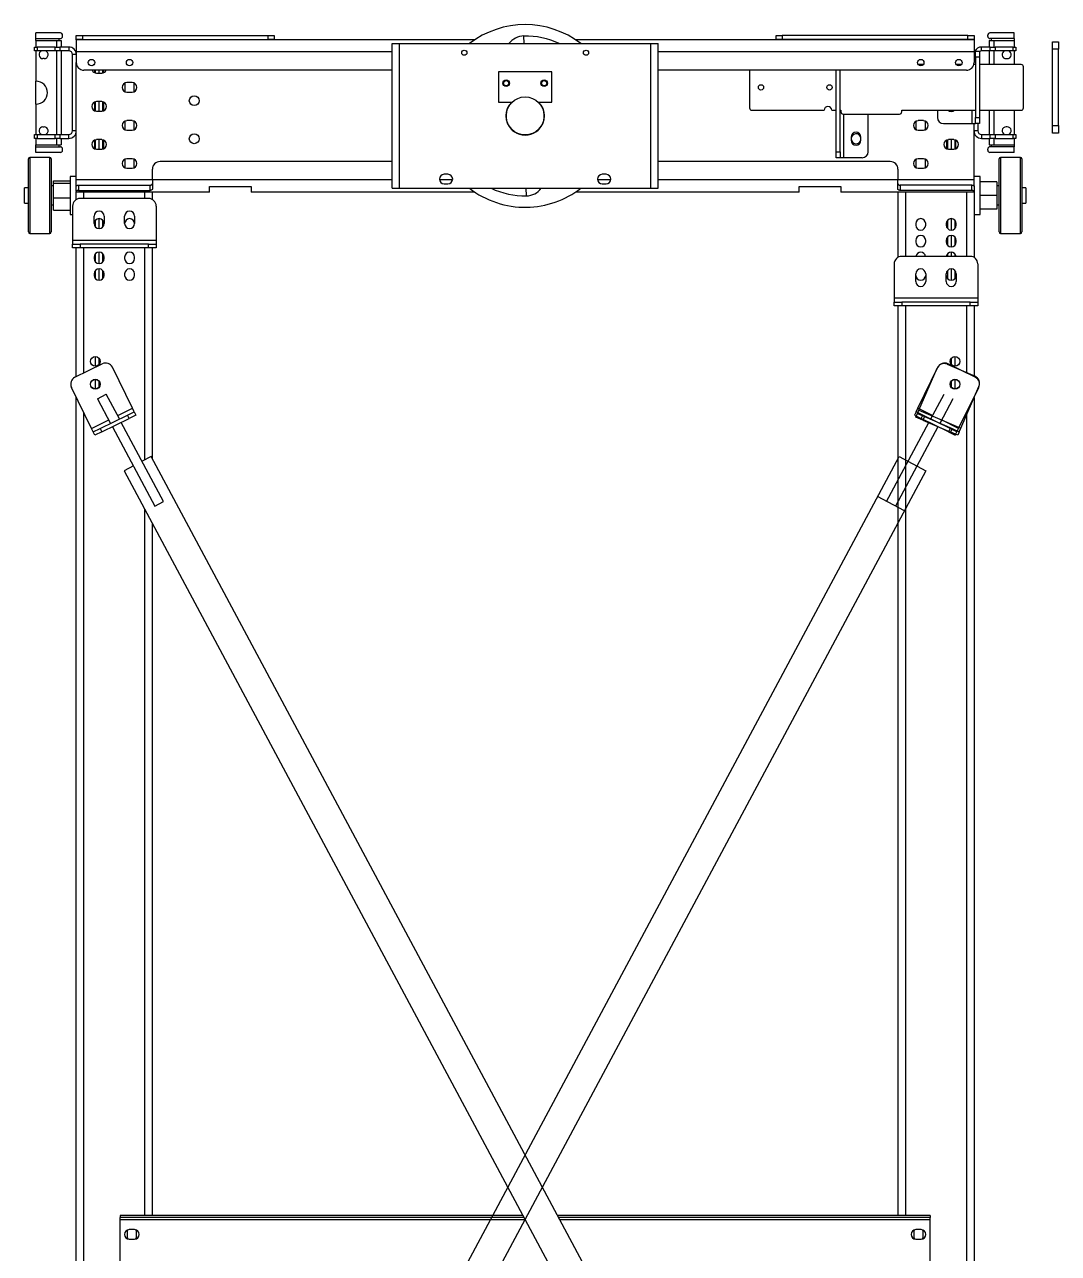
# Model space of a CAD drawing. Header units: millimetres. Extents: x -54 to 6594, y -112 to 3218.
# Drawn here: x 5235 to 6594, y 1604 to 3218 of the extents above; entities that cross this region are included whole.
import ezdxf

# ---------------------------------------------------------------- set-up
doc = ezdxf.new("R2010")
doc.units = ezdxf.units.MM

msp = doc.modelspace()

# ---------------------------------------------------------------- linework, layer by layer
at = {"color": 7, "linetype": 'Continuous', "lineweight": 25}
for p, q in [((5282.1, 3207), (5250.1, 3207)), ((5250.1, 3199.5), (5250.1, 3207)), ((5250.1, 3199.5), (5282.1, 3199.5)), ((5250.1, 3197), (5250.1, 3199.5)), ((5250.1, 3197), (5250.1, 3188.5)), ((5250.1, 3197), (5277.1, 3197)), ((5277.1, 3197), (5283.1, 3197)), ((5280.1, 3199.5), (5280.1, 3197)), ((5283.1, 3197), (5283.1, 3188.5)), ((5285.1, 3202.5), (5285.1, 3204)), ((5303.1, 3198.5), (5303.1, 3203.5)), ((5303.1, 3203.5), (5311.1, 3203.5)), ((5303.1, 3198), (5303.1, 3198.5)), ((5311.1, 3198.5), (5303.1, 3198.5)), ((5826.7, 3198), (5303.1, 3198)), ((5303.1, 3198), (5303.1, 3182)), ((5311.1, 3203.5), (5311.1, 3198.5)), ((5311.1, 3203.5), (5555.1, 3203.5)), ((5311.1, 3198.5), (5555.1, 3198.5)), ((5403.1, 3198), (5403.1, 3198.5)), ((5555.1, 3198.5), (5555.1, 3203.5)), ((5555.1, 3203.5), (5563.1, 3203.5)), ((5563.1, 3198.5), (5555.1, 3198.5)), ((5563.1, 3203.5), (5563.1, 3198.5)), ((6483.1, 3198), (5959.4, 3198)), ((6223.1, 3198.5), (6223.1, 3203.5)), ((6223.1, 3203.5), (6231.1, 3203.5)), ((6231.1, 3198.5), (6223.1, 3198.5)), ((6231.1, 3203.5), (6231.1, 3198.5)), ((6475.1, 3203.5), (6231.1, 3203.5)), ((6475.1, 3198.5), (6231.1, 3198.5)), ((6383.1, 3198.5), (6383.1, 3198)), ((6475.1, 3198.5), (6475.1, 3203.5)), ((6475.1, 3203.5), (6483.1, 3203.5)), ((6483.1, 3198.5), (6475.1, 3198.5)), ((6483.1, 3203.5), (6483.1, 3198.5)), ((6483.1, 3198.5), (6483.1, 3198)), ((6483.1, 3198), (6483.1, 3182)), ((6501.1, 3202.5), (6501.1, 3204)), ((6503.1, 3197), (6503.1, 3188.5)), ((6503.1, 3197), (6509.1, 3197)), ((6536.1, 3207), (6504.1, 3207)), ((6536.1, 3199.5), (6504.1, 3199.5)), ((6506.1, 3197), (6506.1, 3199.5)), ((6509.1, 3197), (6536.1, 3197)), ((6536.1, 3199.5), (6536.1, 3207)), ((6536.1, 3199.5), (6536.1, 3197)), ((6536.1, 3197), (6536.1, 3188.5)), ((5248.1, 3183.5), (5248.1, 3188.5)), ((5248.1, 3188.5), (5251.8, 3188.5)), ((5251.8, 3183.5), (5248.1, 3183.5)), ((5250.1, 3183.5), (5250.1, 3143.5)), ((5251.8, 3188.5), (5251.8, 3183.5)), ((5275.3, 3188.5), (5251.8, 3188.5)), ((5275.3, 3183.5), (5251.8, 3183.5)), ((5275.3, 3183.5), (5275.3, 3188.5)), ((5275.3, 3188.5), (5281.6, 3188.5)), ((5281.6, 3183.5), (5275.3, 3183.5)), ((5281.6, 3188.5), (5281.6, 3183.5)), ((5293.1, 3188.5), (5281.6, 3188.5)), ((5293.1, 3183.5), (5281.6, 3183.5)), ((5283.1, 3183.5), (5283.1, 3073.5)), ((5293.1, 3188.5), (5293.1, 3183.5)), ((5303.1, 3182), (5303.1, 3168)), ((5718.1, 3003), (5718.1, 3193)), ((5718.1, 3193), (5728.1, 3193)), ((5728.1, 3003), (5728.1, 3193)), ((5728.1, 3193), (6058.1, 3193)), ((6058.1, 3003), (6058.1, 3193)), ((6058.1, 3193), (6068.1, 3193)), ((6068.1, 3003), (6068.1, 3193)), ((6483.1, 3183), (6485.1, 3183)), ((6483.1, 3182), (6483.1, 3168)), ((6485.1, 3183), (6490.1, 3183)), ((6485.1, 3175), (6485.1, 3183)), ((6490.1, 3183), (6490.1, 3175)), ((6493.1, 3183.5), (6493.1, 3188.5)), ((6504.5, 3188.5), (6493.1, 3188.5)), ((6504.5, 3183.5), (6493.1, 3183.5)), ((6503.1, 3183.5), (6503.1, 3165.5)), ((6504.5, 3183.5), (6504.5, 3188.5)), ((6504.5, 3188.5), (6510.8, 3188.5)), ((6510.8, 3183.5), (6504.5, 3183.5)), ((6510.8, 3188.5), (6510.8, 3183.5)), ((6534.4, 3188.5), (6510.8, 3188.5)), ((6534.4, 3183.5), (6510.8, 3183.5)), ((6534.4, 3183.5), (6534.4, 3188.5)), ((6534.4, 3188.5), (6538.1, 3188.5)), ((6538.1, 3183.5), (6534.4, 3183.5)), ((6536.1, 3183.5), (6536.1, 3165.5)), ((6538.1, 3188.5), (6538.1, 3183.5)), ((6586.1, 3185.5), (6586.1, 3195.5)), ((6586.1, 3195.5), (6594.1, 3195.5)), ((6594.1, 3185.5), (6586.1, 3185.5)), ((6586.1, 3085.5), (6586.1, 3185.5)), ((6594.1, 3195.5), (6594.1, 3185.5)), ((6594.1, 3085.5), (6594.1, 3185.5)), ((5260.8, 3173.3), (5259.3, 3173.3)), ((5303.1, 3178.5), (5298.1, 3178.5)), ((5298.1, 3078.5), (5298.1, 3178.5)), ((5303.1, 3014), (5303.1, 3168)), ((6416.5, 3165.5), (6409.6, 3165.5)), ((6466.5, 3165.5), (6459.6, 3165.5)), ((6485.1, 3165.5), (6482.8, 3165.5)), ((6490.1, 3175), (6485.1, 3175)), ((6485.1, 3175), (6485.1, 3096)), ((6490.1, 3175), (6490.1, 3096)), ((6545.1, 3165.5), (6490.1, 3165.5)), ((6525.3, 3173.3), (6526.8, 3173.3)), ((5718.1, 3158), (5313.1, 3158)), ((5326.8, 3158), (5326.8, 3156.5)), ((5329.6, 3154.3), (5336.6, 3154.3)), ((5333.1, 3154.3), (5333.1, 3158)), ((5338.1, 3154.4), (5338.1, 3158)), ((5339.3, 3156.5), (5339.3, 3158)), ((5858.1, 3156), (5858.1, 3116)), ((5928.1, 3156), (5858.1, 3156)), ((5928.1, 3116), (5928.1, 3156)), ((6473.1, 3158), (6068.1, 3158)), ((6188.1, 3158), (6188.1, 3108.5)), ((6302, 3051), (6302, 3158)), ((6307, 3051), (6307, 3158)), ((6548.1, 3108.5), (6548.1, 3162.5)), ((5250.1, 3113.5), (5250.1, 3143.5)), ((5366.8, 3139.5), (5366.8, 3131.5)), ((5376.6, 3141.8), (5369.6, 3141.8)), ((5379.3, 3131.5), (5379.3, 3139.5)), ((5336.6, 3116.8), (5329.6, 3116.8)), ((5333.1, 3104.3), (5333.1, 3116.8)), ((5338.1, 3104.4), (5338.1, 3116.6)), ((5369.6, 3129.3), (5376.6, 3129.3)), ((5858.1, 3116), (5875.7, 3116)), ((5910.4, 3116), (5928.1, 3116)), ((5250.1, 3113.5), (5250.1, 3073.5)), ((5326.8, 3114.5), (5326.8, 3106.5)), ((5329.6, 3104.3), (5336.6, 3104.3)), ((5339.3, 3106.5), (5339.3, 3114.5)), ((6191.1, 3105.5), (6286.1, 3105.5)), ((6296.1, 3105.5), (6302, 3105.5)), ((6307, 3105.5), (6308.1, 3105.5)), ((6308.1, 3105.5), (6308.1, 3103.5)), ((6311.1, 3100.5), (6385.1, 3100.5)), ((6344, 3051), (6344, 3100.5)), ((6388.1, 3105.5), (6485.1, 3105.5)), ((6388.1, 3103.5), (6388.1, 3105.5)), ((6435.1, 3105.5), (6435.1, 3096)), ((6451.3, 3104.3), (6454.9, 3104.3)), ((6453.1, 3105.5), (6453.1, 3104.3)), ((6490.1, 3105.5), (6545.1, 3105.5)), ((6503.1, 3105.5), (6503.1, 3073.5)), ((6536.1, 3105.5), (6536.1, 3073.5)), ((5259.3, 3083.8), (5260.8, 3083.8)), ((5366.8, 3089.5), (5366.8, 3081.5)), ((5376.6, 3091.8), (5369.6, 3091.8)), ((5379.3, 3081.5), (5379.3, 3089.5)), ((6406.8, 3089.5), (6406.8, 3081.5)), ((6416.6, 3091.8), (6409.6, 3091.8)), ((6419.3, 3081.5), (6419.3, 3089.5)), ((6443.1, 3088), (6480.1, 3088)), ((6480.1, 3088), (6485.1, 3088)), ((6483.1, 3014), (6483.1, 3088)), ((6485.1, 3096), (6490.1, 3096)), ((6485.1, 3088), (6485.1, 3096)), ((6490.1, 3088), (6485.1, 3088)), ((6488.1, 3088), (6488.1, 3078.5)), ((6490.1, 3096), (6490.1, 3088)), ((6526.8, 3083.8), (6525.3, 3083.8)), ((6586.1, 3085.5), (6594.1, 3085.5)), ((6586.1, 3075.5), (6586.1, 3085.5)), ((6594.1, 3085.5), (6594.1, 3075.5)), ((5248.1, 3068.5), (5248.1, 3073.5)), ((5248.1, 3073.5), (5251.8, 3073.5)), ((5251.8, 3068.5), (5248.1, 3068.5)), ((5250.1, 3068.5), (5250.1, 3060)), ((5251.8, 3073.5), (5251.8, 3068.5)), ((5251.8, 3073.5), (5275.3, 3073.5)), ((5251.8, 3068.5), (5275.3, 3068.5)), ((5275.3, 3068.5), (5275.3, 3073.5)), ((5275.3, 3073.5), (5281.6, 3073.5)), ((5281.6, 3068.5), (5275.3, 3068.5)), ((5281.6, 3073.5), (5281.6, 3068.5)), ((5281.6, 3073.5), (5293.1, 3073.5)), ((5281.6, 3068.5), (5293.1, 3068.5)), ((5283.1, 3068.5), (5283.1, 3060)), ((5293.1, 3068.5), (5293.1, 3073.5)), ((5303.1, 3078.5), (5298.1, 3078.5)), ((5369.6, 3079.3), (5376.6, 3079.3)), ((6321.5, 3070), (6321.5, 3066)), ((6334.5, 3066), (6334.5, 3070)), ((6409.6, 3079.3), (6416.6, 3079.3)), ((6488.1, 3078.5), (6483.1, 3078.5)), ((6493.1, 3073.5), (6493.1, 3068.5)), ((6493.1, 3073.5), (6504.5, 3073.5)), ((6493.1, 3068.5), (6504.5, 3068.5)), ((6503.1, 3068.5), (6503.1, 3060)), ((6504.5, 3068.5), (6504.5, 3073.5)), ((6504.5, 3073.5), (6510.8, 3073.5)), ((6510.8, 3068.5), (6504.5, 3068.5)), ((6510.8, 3073.5), (6510.8, 3068.5)), ((6510.8, 3073.5), (6534.4, 3073.5)), ((6510.8, 3068.5), (6534.4, 3068.5)), ((6534.4, 3068.5), (6534.4, 3073.5)), ((6534.4, 3073.5), (6538.1, 3073.5)), ((6538.1, 3068.5), (6534.4, 3068.5)), ((6536.1, 3068.5), (6536.1, 3060)), ((6538.1, 3073.5), (6538.1, 3068.5)), ((6594.1, 3075.5), (6586.1, 3075.5)), ((5250.1, 3057.5), (5250.1, 3060)), ((5250.1, 3060), (5277.1, 3060)), ((5250.1, 3050), (5250.1, 3057.5)), ((5250.1, 3057.5), (5282.1, 3057.5)), ((5277.1, 3060), (5283.1, 3060)), ((5280.1, 3060), (5280.1, 3057.5)), ((5285.1, 3053), (5285.1, 3054.5)), ((5326.8, 3064.5), (5326.8, 3056.5)), ((5336.6, 3066.8), (5329.6, 3066.8)), ((5329.6, 3054.3), (5336.6, 3054.3)), ((5333.1, 3054.3), (5333.1, 3066.8)), ((5338.1, 3054.4), (5338.1, 3066.6)), ((5339.3, 3056.5), (5339.3, 3064.5)), ((6446.8, 3064.5), (6446.8, 3056.5)), ((6448.1, 3066.6), (6448.1, 3054.4)), ((6456.6, 3066.8), (6449.6, 3066.8)), ((6449.6, 3054.3), (6456.6, 3054.3)), ((6453.1, 3066.8), (6453.1, 3054.3)), ((6459.3, 3056.5), (6459.3, 3064.5)), ((6501.1, 3053), (6501.1, 3054.5)), ((6503.1, 3060), (6509.1, 3060)), ((6536.1, 3057.5), (6504.1, 3057.5)), ((6506.1, 3057.5), (6506.1, 3060)), ((6509.1, 3060), (6536.1, 3060)), ((6536.1, 3060), (6536.1, 3057.5)), ((6536.1, 3050), (6536.1, 3057.5)), ((5240.1, 2945.5), (5240.1, 3041.5)), ((5268.1, 3043.5), (5242.1, 3043.5)), ((5282.1, 3050), (5250.1, 3050)), ((5270.1, 3041.5), (5270.1, 2945.5)), ((5366.8, 3039.5), (5366.8, 3031.5)), ((5376.6, 3041.8), (5369.6, 3041.8)), ((5379.3, 3031.5), (5379.3, 3039.5)), ((5718.1, 3038), (5413.1, 3038)), ((6373.1, 3038), (6068.1, 3038)), ((6302, 3043), (6302, 3051)), ((6302, 3051), (6307, 3051)), ((6307, 3043), (6302, 3043)), ((6307, 3051), (6307, 3043)), ((6312, 3043), (6307, 3043)), ((6336, 3043), (6312, 3043)), ((6406.8, 3039.5), (6406.8, 3031.5)), ((6416.6, 3041.8), (6409.6, 3041.8)), ((6419.3, 3031.5), (6419.3, 3039.5)), ((6536.1, 3050), (6504.1, 3050)), ((6516.1, 2993.5), (6516.1, 3041.5)), ((6544.1, 3043.5), (6518.1, 3043.5)), ((6546.1, 3041.5), (6546.1, 2993.5)), ((5369.6, 3029.3), (5376.6, 3029.3)), ((5403.1, 3014), (5403.1, 3028)), ((5791.6, 3021.3), (5786.6, 3021.3)), ((5999.5, 3021.3), (5994.5, 3021.3)), ((6383.1, 3028), (6383.1, 3014)), ((6409.6, 3029.3), (6416.6, 3029.3)), ((5240.1, 3003.5), (5235.1, 3003.5)), ((5235.1, 2992), (5235.1, 3003.5)), ((5273.1, 3006), (5270.1, 3006)), ((5273.1, 3012.9), (5295.1, 3012.9)), ((5273.1, 3009.7), (5273.1, 3012.9)), ((5273.1, 2990.4), (5273.1, 3009.7)), ((5273.1, 3009.7), (5295.1, 3009.7)), ((5303.1, 3018.5), (5295.1, 3018.5)), ((5295.1, 3018.5), (5295.1, 2968.5)), ((5303.1, 3006.1), (5303.1, 3014)), ((5303.1, 2998.9), (5303.1, 3006.1)), ((5306.1, 3007.1), (5306.1, 3000.1)), ((5306.1, 3007.1), (5400.1, 3007.1)), ((5400.1, 3000.1), (5400.1, 3007.1)), ((5403.1, 3014), (5403.1, 3001.9)), ((5478.1, 3005.4), (5533.1, 3005.4)), ((5478.1, 2998), (5478.1, 3005.4)), ((5533.1, 3005.4), (5533.1, 2998)), ((5718.1, 3003), (5728.1, 3003)), ((5728.1, 3003), (6058.1, 3003)), ((5786.6, 3008.8), (5791.6, 3008.8)), ((5994.5, 3008.8), (5999.5, 3008.8)), ((6058.1, 3003), (6068.1, 3003)), ((6253.1, 3005.4), (6308.1, 3005.4)), ((6253.1, 2998), (6253.1, 3005.4)), ((6308.1, 3005.4), (6308.1, 2998)), ((6383.1, 3001.9), (6383.1, 3014)), ((6386.1, 3007.1), (6386.1, 3000.1)), ((6480.1, 3007.1), (6386.1, 3007.1)), ((6480.1, 3000.1), (6480.1, 3007.1)), ((6491.1, 3018.5), (6483.1, 3018.5)), ((6483.1, 3006.1), (6483.1, 3014)), ((6483.1, 3006.1), (6483.1, 2998.9)), ((6491.1, 2995.5), (6491.1, 3018.5)), ((6513.1, 3011.5), (6491.1, 3011.5)), ((6513.1, 3011.5), (6513.1, 2993.5)), ((6516.1, 3006), (6513.1, 3006)), ((6551.1, 3003.5), (6546.1, 3003.5)), ((6551.1, 3003.5), (6551.1, 2983.5)), ((5235.1, 2983.5), (5235.1, 2992)), ((5273.1, 2990.4), (5295.1, 2990.4)), ((5273.1, 2974.1), (5273.1, 2990.4)), ((5303.1, 2998.9), (5303.1, 2998)), ((5478.1, 2998), (5303.1, 2998)), ((5303.1, 2988.2), (5303.1, 2998)), ((5306.1, 3000.1), (5400.1, 3000.1)), ((5398.1, 2989.5), (5308.1, 2989.5)), ((5403.1, 2988.2), (5403.1, 2998)), ((5826.7, 2998), (5533.1, 2998)), ((6253.1, 2998), (5959.4, 2998)), ((6483.1, 2998), (6308.1, 2998)), ((6383.1, 2998), (6383.1, 2912.2)), ((6480.1, 3000.1), (6386.1, 3000.1)), ((6483.1, 2998.9), (6483.1, 2998)), ((6483.1, 2998), (6483.1, 2912.2)), ((6491.1, 2968.5), (6491.1, 2995.5)), ((6513.1, 2993.5), (6491.1, 2993.5)), ((6513.1, 2993.5), (6513.1, 2975.5)), ((6516.1, 2945.5), (6516.1, 2993.5)), ((6546.1, 2993.5), (6546.1, 2945.5)), ((5235.1, 2983.5), (5240.1, 2983.5)), ((5270.1, 2981), (5273.1, 2981)), ((5273.1, 2974.1), (5295.1, 2974.1)), ((5298.1, 2979.5), (5298.1, 2934.5)), ((5408.1, 2979.5), (5408.1, 2934.5)), ((6513.1, 2975.5), (6491.1, 2975.5)), ((6513.1, 2981), (6516.1, 2981)), ((6546.1, 2983.5), (6551.1, 2983.5)), ((5295.1, 2968.5), (5298.1, 2968.5)), ((5326.6, 2956.5), (5326.6, 2966.5)), ((5333.1, 2950), (5333.1, 2963)), ((5338.1, 2952.3), (5338.1, 2960.7)), ((5339.6, 2966.5), (5339.6, 2956.5)), ((5366.6, 2956.5), (5366.6, 2966.5)), ((5379.6, 2966.5), (5379.6, 2956.5)), ((6406.6, 2956.5), (6406.6, 2954.5)), ((6419.6, 2954.5), (6419.6, 2956.5)), ((6446.6, 2956.5), (6446.6, 2954.5)), ((6448.1, 2960.7), (6448.1, 2950.3)), ((6453.1, 2963), (6453.1, 2948)), ((6459.6, 2954.5), (6459.6, 2956.5)), ((6483.1, 2968.5), (6491.1, 2968.5)), ((5242.1, 2943.5), (5268.1, 2943.5)), ((6448.1, 2938.7), (6448.1, 2928.3)), ((6453.1, 2941), (6453.1, 2926)), ((6518.1, 2943.5), (6544.1, 2943.5)), ((5408.1, 2934.5), (5298.1, 2934.5)), ((5298.1, 2934.5), (5298.1, 2929.5)), ((5298.1, 2924.5), (5298.1, 2929.5)), ((5298.1, 2929.5), (5308.1, 2929.5)), ((5308.1, 2924.5), (5298.1, 2924.5)), ((5303.1, 2755.5), (5303.1, 2924.5)), ((5308.1, 2929.5), (5308.1, 2924.5)), ((5398.1, 2929.5), (5308.1, 2929.5)), ((5398.1, 2924.5), (5308.1, 2924.5)), ((5398.1, 2924.5), (5398.1, 2929.5)), ((5398.1, 2929.5), (5408.1, 2929.5)), ((5408.1, 2924.5), (5398.1, 2924.5)), ((5403.1, 2647.8), (5403.1, 2924.5)), ((5408.1, 2934.5), (5408.1, 2929.5)), ((5408.1, 2929.5), (5408.1, 2924.5)), ((6406.6, 2934.5), (6406.6, 2932.5)), ((6419.6, 2932.5), (6419.6, 2934.5)), ((6446.6, 2934.5), (6446.6, 2932.5)), ((6459.6, 2932.5), (6459.6, 2934.5)), ((5326.6, 2912.5), (5326.6, 2910.5)), ((5333.1, 2904), (5333.1, 2919)), ((5338.1, 2906.3), (5338.1, 2916.7)), ((5339.6, 2910.5), (5339.6, 2912.5)), ((5366.6, 2912.5), (5366.6, 2910.5)), ((5379.6, 2910.5), (5379.6, 2912.5)), ((6478.1, 2913.5), (6388.1, 2913.5)), ((6448.1, 2916.7), (6448.1, 2913.5)), ((6453.1, 2919), (6453.1, 2913.5)), ((5326.6, 2890.5), (5326.6, 2888.5)), ((5333.1, 2882), (5333.1, 2897)), ((5338.1, 2884.3), (5338.1, 2894.7)), ((5339.6, 2888.5), (5339.6, 2890.5)), ((5366.6, 2890.5), (5366.6, 2888.5)), ((5379.6, 2888.5), (5379.6, 2890.5)), ((6378.1, 2903.5), (6378.1, 2858.5)), ((6406.6, 2880.5), (6406.6, 2890.5)), ((6419.6, 2890.5), (6419.6, 2880.5)), ((6446.6, 2880.5), (6446.6, 2890.5)), ((6448.1, 2894.7), (6448.1, 2884.3)), ((6453.1, 2897), (6453.1, 2882)), ((6459.6, 2890.5), (6459.6, 2880.5)), ((6488.1, 2903.5), (6488.1, 2858.5)), ((6488.1, 2858.5), (6378.1, 2858.5)), ((6378.1, 2858.5), (6378.1, 2853.5)), ((6488.1, 2858.5), (6488.1, 2853.5)), ((6378.1, 2848.5), (6378.1, 2853.5)), ((6378.1, 2853.5), (6388.1, 2853.5)), ((6388.1, 2848.5), (6378.1, 2848.5)), ((6383.1, 2848.5), (6383.1, 1653.5)), ((6388.1, 2853.5), (6388.1, 2848.5)), ((6478.1, 2853.5), (6388.1, 2853.5)), ((6478.1, 2848.5), (6388.1, 2848.5)), ((6478.1, 2848.5), (6478.1, 2853.5)), ((6478.1, 2853.5), (6488.1, 2853.5)), ((6488.1, 2848.5), (6478.1, 2848.5)), ((6483.1, 2848.5), (6483.1, 2756.5)), ((6488.1, 2853.5), (6488.1, 2848.5)), ((5333.1, 2771.8), (5333.1, 2779.3)), ((6453.1, 2779.3), (6453.1, 2771.8)), ((5301.3, 2754.6), (5337.2, 2772.3)), ((5377, 2713.9), (5350.6, 2767.7)), ((6409.1, 2713.9), (6435.6, 2767.7)), ((6410.6, 2711.6), (6434.5, 2766.6)), ((6447.7, 2771.8), (6484.4, 2755.9)), ((6484.8, 2754.6), (6448.9, 2772.3)), ((5333.1, 2741.8), (5333.1, 2749.3)), ((6453.1, 2749.3), (6453.1, 2741.8)), ((5323.2, 2687.4), (5296.7, 2741.2)), ((5330.9, 2726.4), (5342.4, 2732.5)), ((5359.9, 2699.8), (5342.4, 2732.5)), ((6426.3, 2699.8), (6443.8, 2732.5)), ((6462.9, 2687.4), (6489.4, 2741.2)), ((6465.7, 2687.7), (6489.6, 2742.7)), ((5303.1, 510.7), (5303.1, 2728.4)), ((5330.9, 2726.4), (5348.2, 2694.1)), ((5379.3, 2709.4), (5377, 2713.9)), ((6406.9, 2709.4), (6409.1, 2713.9)), ((6455.2, 2726.4), (6438, 2694.1)), ((6483.1, 2727.7), (6483.1, 631.6)), ((5334.4, 2687.3), (5370.3, 2705)), ((5336.6, 2682.8), (5372.5, 2700.5)), ((5370.3, 2705), (5379.3, 2709.4)), ((5372.5, 2700.5), (5370.3, 2705)), ((5381.5, 2704.9), (5372.5, 2700.5)), ((5379.3, 2709.4), (5381.5, 2704.9)), ((6406.9, 2709.4), (6404.7, 2704.9)), ((6404.7, 2704.9), (6413.7, 2700.5)), ((6406.7, 2702.4), (6408.7, 2707)), ((6415.8, 2698.4), (6406.7, 2702.4)), ((6415.9, 2705), (6406.9, 2709.4)), ((6408.7, 2707), (6410.6, 2711.6)), ((6408.7, 2707), (6417.8, 2703)), ((6410.6, 2711.6), (6465.7, 2687.7)), ((6413.7, 2700.5), (6415.9, 2705)), ((6449.6, 2682.8), (6413.7, 2700.5)), ((6417.8, 2703), (6415.8, 2698.4)), ((6415.8, 2698.4), (6452.5, 2682.5)), ((6451.8, 2687.3), (6415.9, 2705)), ((6417.8, 2703), (6454.5, 2687.1)), ((5325.4, 2682.9), (5323.2, 2687.4)), ((5325.4, 2682.9), (5334.4, 2687.3)), ((5327.6, 2678.4), (5325.4, 2682.9)), ((5336.6, 2682.8), (5327.6, 2678.4)), ((5334.4, 2687.3), (5336.6, 2682.8)), ((5350.5, 2689.7), (5406.5, 2585.3)), ((5417.9, 2591.5), (5362.2, 2695.4)), ((6368.2, 2591.5), (6423.9, 2695.4)), ((6435.6, 2689.7), (6379.7, 2585.3)), ((6451.8, 2687.3), (6449.6, 2682.8)), ((6449.6, 2682.8), (6458.5, 2678.4)), ((6460.7, 2682.9), (6451.8, 2687.3)), ((6452.5, 2682.5), (6454.5, 2687.1)), ((6461.7, 2678.5), (6452.5, 2682.5)), ((6454.5, 2687.1), (6463.7, 2683.1)), ((6458.5, 2678.4), (6460.7, 2682.9)), ((6460.7, 2682.9), (6462.9, 2687.4)), ((6463.7, 2683.1), (6461.7, 2678.5)), ((6463.7, 2683.1), (6465.7, 2687.7)), ((5298.6, 623.3), (6384.7, 2650.7)), ((5401.5, 2650.7), (5389.6, 2644.4)), ((6487.5, 623.3), (5401.5, 2650.7)), ((6419.9, 2631.8), (5333.9, 604.4)), ((5378.1, 2638.2), (5366.2, 2631.8)), ((5366.2, 2631.8), (6452.2, 604.4)), ((5406.5, 2585.3), (5417.9, 2591.5)), ((5403.1, 1653.5), (5403.1, 2563)), ((5890.3, 1653.5), (5360.6, 1653.5)), ((5360.6, 1653.5), (5360.6, 1650.5)), ((5891.9, 1650.5), (5360.6, 1650.5)), ((5360.6, 1647.5), (5360.6, 1650.5)), ((5360.6, 1559.5), (5360.6, 1647.5)), ((6425.6, 1653.5), (5935.7, 1653.5)), ((6425.6, 1650.5), (5937.3, 1650.5)), ((6425.6, 1653.5), (6425.6, 1650.5)), ((6425.6, 1647.5), (6425.6, 1650.5)), ((6425.6, 1559.5), (6425.6, 1647.5)), ((5369.8, 1631), (5369.8, 1626)), ((5379.6, 1634.8), (5372.6, 1634.8)), ((5382.3, 1626), (5382.3, 1631)), ((6403.8, 1631), (6403.8, 1626)), ((6413.6, 1634.8), (6406.6, 1634.8)), ((6416.3, 1626), (6416.3, 1631)), ((5372.6, 1622.3), (5379.6, 1622.3)), ((6406.6, 1622.3), (6413.6, 1622.3))]:
    msp.add_line(p, q, dxfattribs=at)
at = {"color": 8, "linetype": 'Continuous', "lineweight": 25}
for p, q in [((5277.1, 3197), (5277.1, 3188.5)), ((5313.1, 3198), (5313.1, 3198.5)), ((5393.1, 3198), (5393.1, 3198.5)), ((5891.6, 3193), (5891.4, 3203)), ((6393.1, 3198.5), (6393.1, 3198)), ((6473.1, 3198.5), (6473.1, 3198)), ((6509.1, 3197), (6509.1, 3188.5)), ((5277.1, 3183.5), (5277.1, 3073.5)), ((5718.1, 3182), (5303.1, 3182)), ((6483.1, 3182), (6068.1, 3182)), ((6509.1, 3183.5), (6509.1, 3165.5)), ((5328.1, 3154.4), (5328.1, 3158)), ((5328.1, 3104.4), (5328.1, 3116.6)), ((6312, 3043), (6312, 3100.5)), ((6480.1, 3105.5), (6480.1, 3088)), ((6509.1, 3105.5), (6509.1, 3073.5)), ((5277.1, 3068.5), (5277.1, 3060)), ((6509.1, 3068.5), (6509.1, 3060)), ((5328.1, 3054.4), (5328.1, 3066.6)), ((6458.1, 3066.6), (6458.1, 3054.4)), ((5242.1, 3043.5), (5242.1, 2943.5)), ((5268.1, 2943.5), (5268.1, 3043.5)), ((6518.1, 3043.5), (6518.1, 2993.5)), ((6544.1, 2993.5), (6544.1, 3043.5)), ((5403.1, 3014), (5303.1, 3014)), ((5718.1, 3014), (5403.1, 3014)), ((5797.8, 3014), (5780.5, 3014)), ((5894.7, 2993), (5894.6, 3003)), ((6005.7, 3014), (5988.3, 3014)), ((6383.1, 3014), (6068.1, 3014)), ((6483.1, 3014), (6383.1, 3014)), ((5313.1, 2989.5), (5313.1, 2998)), ((5393.1, 2989.5), (5393.1, 2998)), ((6393.1, 2998), (6393.1, 2913.5)), ((6473.1, 2998), (6473.1, 2913.5)), ((6518.1, 2993.5), (6518.1, 2943.5)), ((6544.1, 2943.5), (6544.1, 2993.5)), ((5328.1, 2952.3), (5328.1, 2960.7)), ((6458.1, 2960.7), (6458.1, 2950.3)), ((6458.1, 2938.7), (6458.1, 2928.3)), ((5313.1, 2760.4), (5313.1, 2924.5)), ((5393.1, 2646.2), (5393.1, 2924.5)), ((5328.1, 2906.3), (5328.1, 2916.7)), ((6458.1, 2916.7), (6458.1, 2913.5)), ((5328.1, 2884.3), (5328.1, 2894.7)), ((6458.1, 2894.7), (6458.1, 2884.3)), ((6393.1, 2848.5), (6393.1, 1653.5)), ((6473.1, 2848.5), (6473.1, 2760.8)), ((5328.1, 2769.3), (5328.1, 2781.8)), ((6458.1, 2781.8), (6458.1, 2769.3)), ((5328.1, 2739.3), (5328.1, 2751.8)), ((6458.1, 2751.8), (6458.1, 2739.3)), ((5357.5, 2704.2), (5377, 2713.9)), ((6428.6, 2704.2), (6409.1, 2713.9)), ((5313.1, 520.7), (5313.1, 2708)), ((5323.2, 2687.4), (5345.8, 2698.5)), ((6462.9, 2687.4), (6440.3, 2698.5)), ((6473.1, 2704.7), (6473.1, 650.2)), ((5393.1, 1653.5), (5393.1, 2581.7)), ((5893.5, 1647.5), (5360.6, 1647.5)), ((6425.6, 1647.5), (5938.9, 1647.5))]:
    msp.add_line(p, q, dxfattribs=at)
for p, q in [((6384.7, 2650.7), (6419.9, 2631.8)), ((6391.6, 2579), (6356.3, 2597.8))]:
    msp.add_line(p, q)
at = {"color": 7, "linetype": 'Continuous', "lineweight": 25, "flags": 128}
for points in [[(5326.8, 3156.5), (5327, 3155), (5327.1, 3154.8)], [(5339.1, 3154.8), (5339.1, 3155), (5339.3, 3156.5)], [(5367.1, 3141.2), (5367, 3141), (5366.8, 3139.5)], [(5379.3, 3139.5), (5379.1, 3141), (5379.1, 3141.2)], [(5327.1, 3116.2), (5327, 3116), (5326.8, 3114.5)], [(5339.3, 3114.5), (5339.1, 3116), (5339.1, 3116.2)], [(5366.8, 3131.5), (5367, 3130), (5367.1, 3129.8)], [(5379.1, 3129.8), (5379.1, 3130), (5379.3, 3131.5)], [(5326.8, 3106.5), (5327, 3105), (5327.1, 3104.8)], [(5339.1, 3104.8), (5339.1, 3105), (5339.3, 3106.5)], [(5367.1, 3091.2), (5367, 3091), (5366.8, 3089.5)], [(5379.3, 3089.5), (5379.1, 3091), (5379.1, 3091.2)], [(6407.1, 3091.2), (6407, 3091), (6406.8, 3089.5)], [(6419.3, 3089.5), (6419.1, 3091), (6419.1, 3091.2)], [(5366.8, 3081.5), (5367, 3080), (5367.1, 3079.8)], [(5379.1, 3079.8), (5379.1, 3080), (5379.3, 3081.5)], [(6406.8, 3081.5), (6407, 3080), (6407.1, 3079.8)], [(6419.1, 3079.8), (6419.1, 3080), (6419.3, 3081.5)], [(5327.1, 3066.2), (5327, 3066), (5326.8, 3064.5)], [(5326.8, 3056.5), (5327, 3055), (5327.1, 3054.8)], [(5339.3, 3064.5), (5339.1, 3066), (5339.1, 3066.2)], [(5339.1, 3054.8), (5339.1, 3055), (5339.3, 3056.5)], [(6447.1, 3066.2), (6447, 3066), (6446.8, 3064.5)], [(6446.8, 3056.5), (6447, 3055), (6447.1, 3054.8)], [(6459.3, 3064.5), (6459.1, 3066), (6459.1, 3066.2)], [(6459.1, 3054.8), (6459.1, 3055), (6459.3, 3056.5)], [(5367.1, 3041.2), (5367, 3041), (5366.8, 3039.5)], [(5379.3, 3039.5), (5379.1, 3041), (5379.1, 3041.2)], [(6407.1, 3041.2), (6407, 3041), (6406.8, 3039.5)], [(6419.3, 3039.5), (6419.1, 3041), (6419.1, 3041.2)], [(5366.8, 3031.5), (5367, 3030), (5367.1, 3029.8)], [(5379.1, 3029.8), (5379.1, 3030), (5379.3, 3031.5)], [(6406.8, 3031.5), (6407, 3030), (6407.1, 3029.8)], [(6419.1, 3029.8), (6419.1, 3030), (6419.3, 3031.5)]]:
    msp.add_lwpolyline(points, dxfattribs=at)
at = {"color": 7, "linetype": 'Continuous', "lineweight": 25}
for centre, radius in [((5813.1, 3181), 3.4), ((5973.1, 3181), 3.4), ((5323.1, 3168), 4.25), ((5373.1, 3168), 4.25), ((6413.1, 3168), 4.25), ((6463.1, 3168), 4.25), ((5868.1, 3141), 4.25), ((5868.1, 3141), 3.4), ((5918.1, 3141), 4.25), ((5918.1, 3141), 3.4), ((6203.1, 3135.5), 3.5), ((6293.1, 3135.5), 3.5), ((5458.1, 3118), 6.5), ((5893.1, 3098), 25), ((5458.1, 3068), 6.5), ((5328.1, 2775.5), 6.25), ((6458.1, 2775.5), 6.25), ((5328.1, 2745.5), 6.5), ((5328.1, 2745.5), 6.25), ((6458.1, 2745.5), 6.5), ((6458.1, 2745.5), 6.5), ((6458.1, 2745.5), 6.25)]:
    msp.add_circle(centre, radius, dxfattribs=at)
for centre, radius, start, end in [((5893.1, 3098), 120, 52.3415, 127.6585), ((5282.1, 3204), 3, 0, 90), ((5282.1, 3202.5), 3, 270, 0), ((6504.1, 3204), 3, 90, 180), ((6504.1, 3202.5), 3, 180, 270), ((5259.3, 3178.5), 5.25, 107.7191, 270), ((5260.8, 3178.5), 5.25, 270, 72.2809), ((5293.1, 3178.5), 10, 0, 90), ((5293.1, 3178.5), 5, 0, 90), ((6493.1, 3178.5), 10, 90, 153.2624), ((6493.1, 3178.5), 5, 90, 126.8699), ((6525.3, 3178.5), 5.25, 107.7191, 270), ((6526.8, 3178.5), 5.25, 270, 72.2809), ((5313.1, 3168), 10, 180, 270), ((5329.6, 3160.5), 6.25, 115.3334, 146.4954), ((6473.1, 3168), 10, 270, 0), ((6545.1, 3162.5), 3, 0, 90), ((5329.6, 3160.5), 6.25, 203.5782, 270), ((5336.6, 3160.5), 6.25, 270, 336.4218), ((5250.1, 3128.5), 15, 270, 90), ((5369.6, 3135.5), 6.25, 90, 270), ((5376.6, 3135.5), 6.25, 270, 90), ((5329.6, 3110.5), 6.25, 90, 270), ((5336.6, 3110.5), 6.25, 270, 90), ((5893.1, 3098), 25.1, 134.1818, 270), ((5893.1, 3098), 25.1, 270, 45.8182), ((6191.1, 3108.5), 3, 180, 270), ((6291.1, 3105.5), 5, 0, 180), ((6311.1, 3103.5), 3, 180, 270), ((6385.1, 3103.5), 3, 270, 0), ((6453.1, 3110.5), 6.5, 230.2849, 309.7151), ((6545.1, 3108.5), 3, 270, 0), ((5259.3, 3078.5), 5.25, 90, 252.2809), ((5260.8, 3078.5), 5.25, 287.7191, 90), ((5369.6, 3085.5), 6.25, 90, 270), ((5376.6, 3085.5), 6.25, 270, 90), ((6409.6, 3085.5), 6.25, 90, 270), ((6416.6, 3085.5), 6.25, 270, 90), ((6443.1, 3096), 8, 180, 270), ((6525.3, 3078.5), 5.25, 90, 252.2809), ((6526.8, 3078.5), 5.25, 287.7191, 90), ((5293.1, 3078.5), 10, 270, 0), ((5293.1, 3078.5), 5, 270, 0), ((6328, 3070), 6.5, 0, 180), ((6328.1, 3068), 6.5, 10.829, 349.171), ((6493.1, 3078.5), 10, 180, 270), ((6493.1, 3078.5), 5, 180, 270), ((5282.1, 3054.5), 3, 0, 90), ((5282.1, 3053), 3, 270, 0), ((5329.6, 3060.5), 6.25, 90, 270), ((5336.6, 3060.5), 6.25, 270, 90), ((6328, 3066), 6.5, 180, 0), ((6449.6, 3060.5), 6.25, 90, 270), ((6456.6, 3060.5), 6.25, 270, 90), ((6504.1, 3054.5), 3, 90, 180), ((6504.1, 3053), 3, 180, 270), ((5242.1, 3041.5), 2, 90, 180), ((5268.1, 3041.5), 2, 0, 90), ((5369.6, 3035.5), 6.25, 90, 270), ((5376.6, 3035.5), 6.25, 270, 90), ((5413.1, 3028), 10, 90, 180), ((6336, 3051), 8, 270, 0), ((6373.1, 3028), 10, 0, 90), ((6409.6, 3035.5), 6.25, 90, 270), ((6416.6, 3035.5), 6.25, 270, 90), ((6518.1, 3041.5), 2, 90, 180), ((6544.1, 3041.5), 2, 0, 90), ((5786.6, 3015), 6.25, 90, 270), ((5791.6, 3015), 6.25, 270, 90), ((5994.5, 3015), 6.25, 90, 270), ((5999.5, 3015), 6.25, 270, 90), ((5893.1, 3098), 120, 232.3415, 270.8929), ((5893.1, 3098), 120, 270.8929, 307.6585), ((5308.1, 2979.5), 10, 90, 180), ((5398.1, 2979.5), 10, 0, 90), ((5333.1, 2966.5), 6.5, 0, 180), ((5373.1, 2966.5), 6.5, 0, 180), ((5333.1, 2956.5), 6.5, 0, 180), ((5333.1, 2956.5), 6.5, 180, 0), ((5373.1, 2956.5), 6.5, 0, 180), ((5373.1, 2956.5), 6.5, 180, 0), ((6413.1, 2956.5), 6.5, 0, 180), ((6453.1, 2956.5), 6.5, 0, 180), ((5242.1, 2945.5), 2, 180, 270), ((5268.1, 2945.5), 2, 270, 0), ((6413.1, 2954.5), 6.5, 180, 0), ((6413.1, 2934.5), 6.5, 0, 180), ((6453.1, 2954.5), 6.5, 180, 0), ((6453.1, 2934.5), 6.5, 0, 180), ((6518.1, 2945.5), 2, 180, 270), ((6544.1, 2945.5), 2, 270, 0), ((6413.1, 2932.5), 6.5, 180, 0), ((6453.1, 2932.5), 6.5, 180, 0), ((5333.1, 2912.5), 6.5, 0, 180), ((5333.1, 2910.5), 6.5, 180, 0), ((5373.1, 2912.5), 6.5, 0, 180), ((5373.1, 2910.5), 6.5, 180, 0), ((6388.1, 2903.5), 10, 90, 180), ((6413.1, 2912.5), 6.5, 8.8499, 171.1501), ((6453.1, 2912.5), 6.5, 8.8499, 171.1501), ((6478.1, 2903.5), 10, 0, 90), ((5333.1, 2890.5), 6.5, 0, 180), ((5373.1, 2890.5), 6.5, 0, 180), ((6413.1, 2890.5), 6.5, 0, 180), ((6453.1, 2890.5), 6.5, 0, 180), ((5333.1, 2888.5), 6.5, 180, 0), ((5373.1, 2888.5), 6.5, 180, 0), ((6413.1, 2888.5), 6.5, 180, 0), ((6413.1, 2880.5), 6.5, 180, 0), ((6453.1, 2888.5), 6.5, 180, 0), ((6453.1, 2880.5), 6.5, 180, 0), ((5341.6, 2763.3), 10, 26.17, 116.17), ((6443.7, 2762.6), 10, 66.545, 156.545), ((6444.5, 2763.3), 10, 63.83, 153.83), ((5305.7, 2745.7), 10, 116.17, 206.17), ((6480.4, 2746.7), 10, 336.545, 66.545), ((6480.4, 2745.7), 10, 333.83, 63.83), ((5372.6, 1628.5), 6.25, 90, 270), ((5376.1, 1631), 6.25, 145.6641, 180), ((5379.6, 1628.5), 6.25, 270, 90), ((5376.1, 1631), 6.25, 0, 34.3359), ((6406.6, 1628.5), 6.25, 90, 270), ((6410.1, 1631), 6.25, 145.6642, 180), ((6413.6, 1628.5), 6.25, 270, 90), ((6410.1, 1631), 6.25, 0, 34.3358), ((5376.1, 1626), 6.25, 180, 214.3359), ((5376.1, 1626), 6.25, 325.6641, 0), ((6410.1, 1626), 6.25, 180, 214.3358), ((6410.1, 1626), 6.25, 325.6641, 0)]:
    msp.add_arc(centre, radius, start, end, dxfattribs=at)
at = {"color": 8, "linetype": 'Continuous', "lineweight": 25}
for centre, radius, start, end in [((5891.8, 3178), 25, 90.8929, 143.1023), ((5893.1, 3098), 105, 64.7912, 90.8929), ((5893.1, 3098), 105, 244.7912, 270.8929), ((5894.3, 3018), 25, 270.8929, 323.1023)]:
    msp.add_arc(centre, radius, start, end, dxfattribs=at)
at = {"color": 7, "linetype": 'Continuous', "lineweight": 25}
for points, knots in [([(5303.1, 3006.1), (5303.1, 3006.1), (5303.2, 3006.3), (5303.6, 3006.6), (5304.4, 3006.8), (5305.2, 3007), (5305.8, 3007.1), (5306.1, 3007.1)], [0, 0, 0, 0, 0.21037, 0.421143, 0.624593, 0.830622, 1, 1, 1, 1]), ([(5400.1, 3007.1), (5400.4, 3007.1), (5401.1, 3007.1), (5402, 3007.4), (5402.6, 3007.8), (5403, 3008.4), (5403.1, 3008.9), (5403.1, 3009.1)], [0, 0, 0, 0, 0.211254, 0.422541, 0.632513, 0.837536, 1, 1, 1, 1]), ([(6383.1, 3009.1), (6383.1, 3008.8), (6383.2, 3008.3), (6383.6, 3007.7), (6384.4, 3007.3), (6385.2, 3007.1), (6385.8, 3007.1), (6386.1, 3007.1)], [0, 0, 0, 0, 0.21037, 0.421143, 0.624593, 0.830622, 1, 1, 1, 1]), ([(6480.1, 3007.1), (6480.4, 3007.1), (6481.1, 3007), (6482, 3006.8), (6482.6, 3006.5), (6483, 3006.2), (6483.1, 3006.1), (6483.1, 3006.1)], [0, 0, 0, 0, 0.211254, 0.422541, 0.632513, 0.837536, 1, 1, 1, 1]), ([(5306.1, 3000.1), (5305.7, 3000.1), (5305.1, 3000.1), (5304.2, 2999.8), (5303.5, 2999.5), (5303.1, 2999.2), (5303.1, 2999), (5303.1, 2998.9)], [0, 0, 0, 0, 0.213865, 0.427738, 0.641275, 0.853516, 1, 1, 1, 1]), ([(5403.1, 3001.9), (5403, 3001.7), (5403, 3001.2), (5402.5, 3000.7), (5401.7, 3000.4), (5400.9, 3000.2), (5400.3, 3000.2), (5400.1, 3000.1)], [0, 0, 0, 0, 0.213629, 0.427365, 0.639165, 0.851788, 1, 1, 1, 1]), ([(6386.1, 3000.1), (6385.7, 3000.2), (6385.1, 3000.2), (6384.2, 3000.5), (6383.5, 3000.9), (6383.1, 3001.4), (6383.1, 3001.7), (6383.1, 3001.9)], [0, 0, 0, 0, 0.213865, 0.427738, 0.641275, 0.853516, 1, 1, 1, 1]), ([(6483.1, 2998.9), (6483, 2999), (6483, 2999.2), (6482.5, 2999.6), (6481.7, 2999.9), (6480.9, 3000.1), (6480.3, 3000.1), (6480.1, 3000.1)], [0, 0, 0, 0, 0.213629, 0.427365, 0.639165, 0.851788, 1, 1, 1, 1])]:
    msp.add_open_spline(points, degree=3, knots=knots, dxfattribs=at)

doc.saveas('drawing.dxf')
